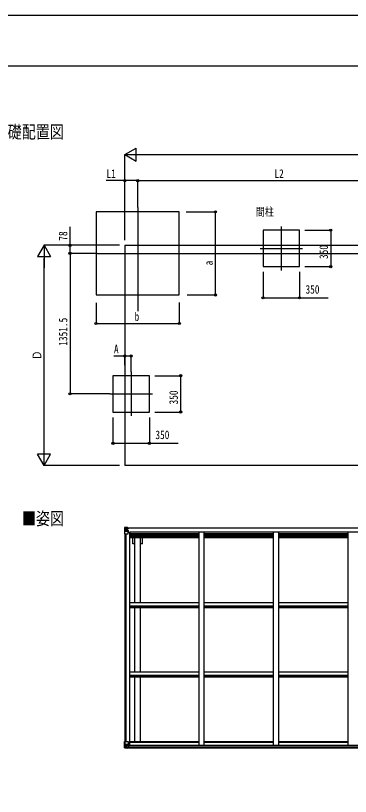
# Model space of a CAD drawing. Units: millimetres, scale not verified. Extents: x -10512 to 10512, y -7425 to 7425.
# Drawn here: x -5746 to -2529, y -87 to 7425 of the extents above; entities that cross this region are included whole.
import ezdxf
from ezdxf.enums import TextEntityAlignment as Align

# ---------------------------------------------------------------- set-up
doc = ezdxf.new("R2010")
doc.units = ezdxf.units.MM
doc.header["$LTSCALE"] = 30
for name, color, linetype in [('0-2_USER1', 3, 'Continuous'), ('0-3_YKK_12', 2, 'Continuous'), ('0-4_YKK_13', 4, 'Continuous'), ('0-5_YKK_A1', 4, 'Continuous'), ('0-6_YKK_D', 6, 'Continuous'), ('0-7_YKK_ZWAK', 7, 'Continuous')]:
    doc.layers.add(name, color=color, linetype=linetype)
doc.styles.add('ＭＳ ゴシック', font='')
doc.styles.get('ＭＳ ゴシック').set_extended_font_data('MS Gothic')

msp = doc.modelspace()

# ---------------------------------------------------------------- linework, layer by layer
at = {"layer": '0-3_YKK_12'}
for p, q in [((-4572.92, 5577.65), (-4572.92, 4582.48)), ((-3192.92, 5396.68), (-3192.92, 4974.05)), ((-3396.65, 5185.37), (-2989.19, 5185.37)), ((-4957.89, 5137.57), (-1638.79, 5137.57)), ((-4635.42, 3997.38), (-4635.42, 3574.75)), ((-4839.15, 3786.07), (-4431.69, 3786.07))]:
    msp.add_line(p, q, dxfattribs=at)
at = {"layer": '0-4_YKK_13'}
for p, q in [((-4698.92, 2498.65), (-4698.92, 2498.61)), ((-4697.99, 2499.65), (-4697.99, 2499.65)), ((-4697.99, 2499.61), (-4697.99, 2499.65)), ((-4689.02, 2500.04), (-4696.94, 2499.57)), ((-4696.08, 2498.6), (-4696.08, 2498.53)), ((-4696.08, 2437.94), (-4696.08, 2498.53)), ((-4692.11, 2495.15), (-4694.85, 2498.82)), ((-4691.26, 2491.64), (-4688.92, 2491.7)), ((-4691.26, 2478.17), (-4691.26, 2491.64)), ((-4676.92, 2500.83), (-4688.92, 2500.05)), ((-4688.92, 2491.7), (-4676.92, 2491.7)), ((-4683.44, 2484.5), (-4683.44, 2483.54)), ((-4677.92, 2491.7), (-4676.92, 2491.7)), ((-4670.42, 2501.34), (-4676.92, 2500.94)), ((-4676.92, 2474.85), (-4676.92, 2500.94)), ((-4676.92, 2500.06), (-4670.42, 2500.46)), ((-4675.42, 2495.24), (-4676.92, 2495.24)), ((-4675.42, 2491.7), (-4676.92, 2491.7)), ((-4670.42, 2499.53), (-4675.42, 2499.44)), ((-4674.92, 2494.88), (-4675.42, 2494.88)), ((-4671.42, 2489.95), (-4675.42, 2489.95)), ((-4671.42, 2481.74), (-4675.42, 2481.74)), ((-4675.32, 2493.58), (-4671.42, 2493.58)), ((-4674.93, 2493.78), (-4674.93, 2493.95)), ((-4674.93, 2493.95), (-4674.92, 2493.95)), ((-4674.92, 2495.9), (-4674.92, 2493.95)), ((-4666.92, 2495.9), (-4674.92, 2495.9)), ((-4666.92, 2495.88), (-4674.92, 2495.88)), ((-4664.92, 2494.03), (-4674.92, 2493.95)), ((-4671.42, 2473.84), (-4671.42, 2493.81)), ((-4670.42, 2500.46), (-4670.42, 2501.34)), ((-4670.42, 2499.94), (-4670.42, 2500.46)), ((-4670.42, 2499.94), (-4670.42, 2499.53)), ((-4670.42, 2499.53), (-4670.42, 2498.71)), ((-4665.42, 2499.14), (-4665.42, 2498.71)), ((-4665.12, 2499.14), (-4665.42, 2499.14)), ((-4665.12, 2499.14), (-4663.43, 2498.71)), ((-4664.92, 2495.64), (-4659.92, 2495.64)), ((-4664.92, 2494.03), (-4664.92, 2495.64)), ((-4659.92, 2496.57), (-4659.92, 2495.64)), ((-4659.92, 2495.64), (-4658.92, 2495.64)), ((-4658.92, 2495.64), (-4658.92, 2496.57)), ((-4658.92, 2495.64), (-4658.92, 2494.08)), ((-4658.92, 2493.96), (-4658.92, 2494.08)), ((-4696.08, 2437.94), (-4665.92, 2437.94)), ((-4695.54, 2464.82), (-4691.39, 2476.91)), ((-4695.54, 2464.82), (-4688.92, 2464.61)), ((-4688.92, 2478.14), (-4691.26, 2478.17)), ((-4688.92, 2478.14), (-4676.92, 2478.14)), ((-4688.92, 2478.14), (-4688.92, 2478.14)), ((-4688.92, 2464.61), (-4664.92, 2464.61)), ((-4675.42, 2478.14), (-4676.92, 2478.14)), ((-4676.1, 2474.59), (-4665.75, 2472.93)), ((-4676.1, 2473.95), (-4676.1, 2474.59)), ((-4665.75, 2472.3), (-4676.1, 2473.95)), ((-4665.75, 2472.93), (-4665.75, 2472.3)), ((-4665.47, 2472.86), (-4661.42, 2472.82)), ((-4664.92, 2438.94), (-4664.92, 2472.04)), ((-4660.42, 2460.94), (-4664.92, 2460.94)), ((-4660.42, 2472.81), (-4661.42, 2472.82)), ((-4661.42, 2471.09), (-4660.42, 2471.09)), ((-4660.42, 2456.6), (-4660.42, 2472.81)), ((-4698.92, 441.97), (-4665.92, 441.97)), ((-4698.92, 381.26), (-4698.92, 441.97)), ((-4697.99, 380.3), (-4697.99, 380.25)), ((-4689.02, 379.87), (-4696.94, 380.34)), ((-4696.08, 441.97), (-4696.08, 381.38)), ((-4696.08, 381.31), (-4696.08, 381.38)), ((-4695.54, 415.08), (-4688.92, 415.3)), ((-4695.54, 415.08), (-4691.39, 403)), ((-4692.11, 384.76), (-4694.85, 381.09)), ((-4688.92, 401.77), (-4691.26, 401.74)), ((-4691.26, 401.74), (-4691.26, 388.26)), ((-4691.26, 388.26), (-4688.92, 388.2)), ((-4688.92, 415.3), (-4664.92, 415.3)), ((-4688.92, 401.77), (-4688.92, 401.77)), ((-4676.92, 401.77), (-4688.92, 401.77)), ((-4688.92, 388.21), (-4676.92, 388.21)), ((-4676.92, 379.08), (-4688.92, 379.86)), ((-4684.4, 395.41), (-4684.4, 396.37)), ((-4676.92, 405.75), (-4670.42, 405.75)), ((-4676.92, 405.75), (-4676.92, 378.97)), ((-4665.75, 407.61), (-4676.1, 405.96)), ((-4676.1, 405.96), (-4676.1, 405.75)), ((-4673.4, 405.75), (-4665.75, 406.97)), ((-4670.42, 405.75), (-4661.42, 405.72)), ((-4670.42, 378.57), (-4670.42, 384.51)), ((-4661.42, 383.94), (-4670.42, 383.89)), ((-4665.75, 406.97), (-4665.75, 407.61)), ((-4664.92, 440.97), (-4664.92, 407.87)), ((-4660.42, 404.81), (-4660.42, 384.66))]:
    msp.add_line(p, q, dxfattribs=at)
for points in [[(-4698.92, 2498.61), (-4698.92, 2437.94), (-4696.08, 2437.94)], [(-4697.99, 2499.65), (-4688.92, 2500.21), (-4676.92, 2500.94)], [(-4685.36, 2485.46), (-4686.32, 2485.46), (-4686.32, 2486.42), (-4685.36, 2486.42)], [(-4684.4, 2487.38), (-4684.4, 2488.34), (-4683.44, 2488.34), (-4683.44, 2487.38)], [(-4683.44, 2483.54), (-4684.4, 2483.54), (-4684.4, 2484.5)], [(-4682.48, 2486.42), (-4681.52, 2486.42), (-4681.52, 2485.46), (-4682.48, 2485.46)], [(-4670.42, 2499.94), (-4675.42, 2499.94), (-4675.42, 2474.48)], [(-4659.92, 2493.91), (-4674.92, 2493.78), (-4674.93, 2493.78)], [(-4674.92, 2494.88), (-4666.92, 2494.88), (-4666.92, 2496.57)], [(-4664.92, 2494.03), (-4664.92, 2494.02), (-4658.92, 2494.08)], [(-4661.42, 2472.82), (-4661.42, 2471.09), (-4664.92, 2471.07)], [(-4697.99, 380.25), (-4688.92, 379.7), (-4670.42, 378.57)], [(-4685.36, 393.49), (-4686.32, 393.49), (-4686.32, 394.45), (-4685.36, 394.45)], [(-4684.4, 396.37), (-4683.44, 396.37), (-4683.44, 395.41)], [(-4683.44, 392.53), (-4683.44, 391.57), (-4684.4, 391.57), (-4684.4, 392.53)], [(-4682.48, 394.45), (-4681.52, 394.45), (-4681.52, 393.49), (-4682.48, 393.49)], [(-4660.42, 384.66), (-4660.44, 384.55), (-4670.42, 384.51)]]:
    msp.add_lwpolyline(points, dxfattribs=at)
for centre in [(-4683.92, 2485.94), (-4683.92, 393.97)]:
    msp.add_circle(centre, 5.3, dxfattribs=at)
for centre, radius, start, end in [((-4697.93, 2498.65), 0.999, 93.4424, 179.95083), ((-4697.93, 2498.61), 0.999, 93.4424, 179.95083), ((-4697.92, 2498.66), 1, 93.50017, 180.00079), ((-4696.77, 2512.26), 12.7, 269.24466, 275.10311), ((-4694.8, 2498.65), 1.28, 131.17831, 182.45895), ((-4685.36, 2487.38), 0.96, 270, 0), ((-4685.36, 2484.5), 0.96, 0, 90), ((-4682.48, 2487.38), 0.96, 180, 270), ((-4682.48, 2484.5), 0.96, 90, 180), ((-4674.92, 2496.4), 0.5, 179.99802, 269.99691), ((-4674.92, 2496.38), 0.5, 180.00109, 270.00109), ((-4674.92, 2493.45), 0.5, 90.52895, 180.04464), ((-4674.91, 2493.27), 0.513, 91.88028, 181.04707), ((-4659.79, 2501.6), 7.69, 268.96999, 276.43426), ((-4675.99, 2475.52), 0.937, 182.32209, 263.26766), ((-4675.99, 2474.88), 0.937, 182.32209, 263.26766), ((-4665.92, 2438.94), 1, 270, 0), ((-4665.86, 2472), 0.937, 2.32209, 83.26766), ((-4665.86, 2471.37), 0.937, 2.32209, 83.26766), ((-4697.93, 381.3), 0.999, 180.04917, 266.5576), ((-4697.93, 381.26), 0.999, 180.04917, 266.5576), ((-4697.92, 381.25), 1, 179.99921, 266.49983), ((-4696.77, 367.65), 12.7, 84.89689, 90.75534), ((-4694.8, 381.26), 1.28, 177.54105, 228.82169), ((-4685.36, 395.41), 0.96, 270, 0), ((-4685.36, 392.53), 0.96, 0, 90), ((-4682.48, 395.41), 0.96, 180, 270), ((-4682.48, 392.53), 0.96, 90, 180), ((-4675.99, 405.02), 0.937, 96.73234, 129.06602), ((-4665.92, 440.97), 1, 0, 90), ((-4665.86, 408.54), 0.937, 276.73234, 357.67791), ((-4665.86, 407.91), 0.937, 276.73234, 357.67791)]:
    msp.add_arc(centre, radius, start, end, dxfattribs=at)
for centre, major_axis, ratio, start_param, end_param in [((-4496.99, 2511.97), (201, 12.36), 0.060933, 3.1373463, 3.1378449), ((-4695.99, 2499.73), (2, 0.12), 0.060933, 3.1378449, 4.2119296), ((-4695.79, 2496.64), (-0.02, 3), 0.466854, 5.5234897, 6.1575023), ((-4694.13, 2491.56), (0.03, 5), 0.573921, 4.7320603, 5.5159136), ((-4770.67, 2491.7), (81.75, 0), 0.061163, 0, 0.0007725), ((-4694.81, 2467.17), (0.85, 2.32), 0.403757, 2.3087461, 3.2744049), ((-4692.66, 2478.19), (0, 3), 0.468246, 4.2703918, 4.7058971), ((-4695.99, 380.18), (2, -0.12), 0.060933, 2.0712557, 3.1453404), ((-4496.99, 367.94), (201, -12.36), 0.060933, 3.1453404, 3.145839), ((-4694.81, 412.74), (0.85, -2.32), 0.403757, 3.0087805, 3.9744392), ((-4695.79, 383.27), (-0.02, -3), 0.466854, 0.125683, 0.7596956), ((-4694.13, 388.34), (0.03, -5), 0.573921, 0.7672717, 1.551125), ((-4692.66, 401.71), (0, -3), 0.468246, 1.5772882, 2.0127935), ((-4770.67, 388.21), (81.75, 0), 0.061163, 6.2824128, 6.2831853), ((-4661.42, 404.81), (1, -0.021), 0.906239, 0.0187047, 1.589501), ((-4661.42, 384.65), (1, 0.012), 0.707053, 4.7036637, 6.124411)]:
    msp.add_ellipse(centre, major_axis=major_axis, ratio=ratio, start_param=start_param, end_param=end_param, dxfattribs=at)
at = {"layer": '0-5_YKK_A1'}
for p, q in [((-4696.92, 5215.37), (1071.08, 5215.37)), ((-4696.92, 5215.37), (-4696.92, 3096.99)), ((1071.08, 3096.99), (-4696.92, 3096.99)), ((-4675.42, 2498.71), (-1819.42, 2498.71)), ((-4675.42, 2496.57), (-1819.42, 2496.57)), ((-4696.92, 2437.94), (-4696.92, 441.97)), ((-4687.22, 2437.94), (-4687.22, 441.97)), ((-4664.92, 2456.6), (-4651.92, 2456.6)), ((-4651.92, 2456.6), (-4651.92, 405.95)), ((-4651.92, 2442.91), (-3985.92, 2442.91)), ((-4651.92, 2434.52), (-3985.92, 2434.52)), ((-4651.92, 2426.32), (-3985.92, 2426.32)), ((-4651.92, 2422.39), (-3985.92, 2422.39)), ((-4651.92, 2417.31), (-3985.92, 2417.31)), ((-4651.92, 2404.3), (-3985.92, 2404.3)), ((-4644.42, 2442.91), (-4644.42, 2458.43)), ((-4644.42, 2458.43), (-1845.42, 2458.43)), ((-4618.12, 2342.71), (-4618.12, 2404.3)), ((-4600.42, 1777.65), (-4600.42, 2404.3)), ((-4545.42, 1777.65), (-4545.42, 2404.3)), ((-4527.72, 2342.71), (-4527.72, 2404.3)), ((-3985.92, 2458.41), (-3985.92, 405.95)), ((-3935.92, 2458.41), (-3935.92, 405.95)), ((-3935.92, 2442.91), (-3269.92, 2442.91)), ((-3935.92, 2434.52), (-3269.92, 2434.52)), ((-3935.92, 2426.32), (-3269.92, 2426.32)), ((-3935.92, 2422.39), (-3269.92, 2422.39)), ((-3935.92, 2417.31), (-3269.92, 2417.31)), ((-3935.92, 2404.3), (-3269.92, 2404.3)), ((-3269.92, 2458.41), (-3269.92, 405.95)), ((-3219.92, 2458.41), (-3219.92, 405.95)), ((-3219.92, 2442.91), (-2553.92, 2442.91)), ((-3219.92, 2434.52), (-2553.92, 2434.52)), ((-3219.92, 2426.32), (-2553.92, 2426.32)), ((-3219.92, 2422.39), (-2553.92, 2422.39)), ((-3219.92, 2417.31), (-2553.92, 2417.31)), ((-3219.92, 2404.3), (-2553.92, 2404.3)), ((-2553.92, 2458.41), (-2553.92, 405.95)), ((-4600.42, 2342.71), (-4618.12, 2342.71)), ((-4527.72, 2342.71), (-4545.42, 2342.71)), ((-4651.89, 1777.65), (-3985.92, 1777.65)), ((-4651.89, 1747.91), (-3985.92, 1747.91)), ((-4651.89, 1743.37), (-3985.92, 1743.37)), ((-4651.89, 1730.36), (-3985.92, 1730.36)), ((-4600.42, 1110.66), (-4600.42, 1730.36)), ((-4545.42, 1110.66), (-4545.42, 1730.36)), ((-3935.89, 1777.65), (-3269.92, 1777.65)), ((-3935.89, 1747.91), (-3269.92, 1747.91)), ((-3935.89, 1743.37), (-3269.92, 1743.37)), ((-3935.89, 1730.36), (-3269.92, 1730.36)), ((-3219.89, 1777.65), (-2553.92, 1777.65)), ((-3219.89, 1747.91), (-2553.92, 1747.91)), ((-3219.89, 1743.37), (-2553.92, 1743.37)), ((-3219.89, 1730.36), (-2553.92, 1730.36)), ((-4651.89, 1110.66), (-3985.92, 1110.66)), ((-4651.89, 1080.92), (-3985.92, 1080.92)), ((-4651.89, 1076.37), (-3985.92, 1076.37)), ((-4651.89, 1063.36), (-3985.92, 1063.36)), ((-4600.42, 442.11), (-4600.42, 1063.36)), ((-4545.42, 442.11), (-4545.42, 1063.36)), ((-3935.89, 1110.66), (-3269.92, 1110.66)), ((-3935.89, 1080.92), (-3269.92, 1080.92)), ((-3935.89, 1076.37), (-3269.92, 1076.37)), ((-3935.89, 1063.36), (-3269.92, 1063.36)), ((-3219.89, 1110.66), (-2553.92, 1110.66)), ((-3219.89, 1080.92), (-2553.92, 1080.92)), ((-3219.89, 1076.37), (-2553.92, 1076.37)), ((-3219.89, 1063.36), (-2553.92, 1063.36)), ((-4672.19, 405.95), (-1829.42, 405.95)), ((-4670.42, 380.17), (-1819.42, 380.17)), ((-4660.42, 403.68), (-1829.42, 403.68)), ((-4660.42, 388.07), (-1829.42, 388.07)), ((-4651.92, 442.11), (-3985.92, 442.11)), ((-4651.92, 433.77), (-3985.92, 433.77)), ((-3935.92, 442.11), (-3269.92, 442.11)), ((-3935.92, 433.77), (-3269.92, 433.77)), ((-3219.92, 442.11), (-2553.92, 442.11)), ((-3219.92, 433.77), (-2553.92, 433.77))]:
    msp.add_line(p, q, dxfattribs=at)
for points in [[(-4972.92, 4737.57), (-4172.92, 4737.57), (-4172.92, 5537.57), (-4972.92, 5537.57)], [(-3367.92, 5010.37), (-3017.92, 5010.37), (-3017.92, 5360.37), (-3367.92, 5360.37)], [(-4810.42, 3611.07), (-4460.42, 3611.07), (-4460.42, 3961.07), (-4810.42, 3961.07)]]:
    msp.add_lwpolyline(points, close=True, dxfattribs=at)
at = {"layer": '0-6_YKK_D'}
for p, q in [((-4696.92, 6087.57), (-4588.67, 6150.07)), ((-4696.92, 5265.37), (-4696.92, 6088.57)), ((-4696.92, 6087.57), (-4588.67, 6025.07)), ((-4696.92, 6087.57), (-4480.42, 6087.57)), ((-4588.67, 6025.07), (-4588.67, 6150.07)), ((-4571.92, 6087.57), (946.08, 6087.57)), ((-4696.92, 5265.37), (-4696.92, 5838.57)), ((-4572.92, 5578.65), (-4572.92, 5838.57)), ((-4572.92, 5578.65), (-4572.92, 5838.57)), ((-4572.92, 5837.57), (-1812.92, 5837.57)), ((-4105.77, 5537.57), (-3823.82, 5537.57)), ((-3824.82, 4737.57), (-3824.82, 5537.57)), ((-2966.92, 5360.37), (-2716.92, 5360.37)), ((-2717.92, 5360.37), (-2717.92, 5010.37)), ((-5472.92, 5215.37), (-5535.42, 5107.12)), ((-4746.92, 5215.37), (-5473.92, 5215.37)), ((-5472.92, 5215.37), (-5410.42, 5107.12)), ((-5472.92, 5215.37), (-5472.92, 4998.86)), ((-4746.92, 5215.37), (-5223.92, 5215.37)), ((-5015.37, 5137.57), (-5223.92, 5137.57)), ((-4961.89, 5137.57), (-5223.92, 5137.57)), ((-5222.92, 5137.57), (-5222.92, 3786.07)), ((-5535.42, 5107.12), (-5410.42, 5107.12)), ((-5472.92, 3221.99), (-5472.92, 5090.37)), ((-3367.92, 4959.37), (-3367.92, 4709.37)), ((-3017.92, 4959.37), (-3017.92, 4709.37)), ((-2966.92, 5010.37), (-2716.92, 5010.37)), ((-4097.92, 4737.57), (-3823.82, 4737.57)), ((-4972.92, 4663.37), (-4972.92, 4461.57)), ((-4172.92, 4663.55), (-4172.92, 4461.57)), ((-4972.92, 4462.57), (-4172.92, 4462.57)), ((-4696.92, 4060.8), (-4696.92, 4150.83)), ((-4635.42, 3998.38), (-4635.42, 4150.83)), ((-4409.42, 3961.07), (-4159.42, 3961.07)), ((-4160.42, 3961.07), (-4160.42, 3611.07)), ((-4840.15, 3786.07), (-5223.92, 3786.07)), ((-4409.42, 3611.07), (-4159.42, 3611.07)), ((-4810.42, 3560.07), (-4810.42, 3310.07)), ((-4460.42, 3560.07), (-4460.42, 3310.07)), ((-5472.92, 3096.99), (-5472.92, 3313.49)), ((-5472.92, 3096.99), (-5535.42, 3205.24)), ((-5410.42, 3205.24), (-5535.42, 3205.24)), ((-5472.92, 3096.99), (-5410.42, 3205.24)), ((-4746.92, 3096.99), (-5473.92, 3096.99))]:
    msp.add_line(p, q, dxfattribs=at)
for points in [[(-4572.92, 5837.57), (-4696.92, 5837.57), (-4874.76, 5837.57)], [(-5222.92, 5137.57), (-5222.92, 5215.37), (-5222.92, 5393.2)], [(-3367.92, 4710.37), (-3017.92, 4710.37), (-2741.42, 4710.37)], [(-4635.42, 4149.83), (-4696.92, 4149.83), (-4802.76, 4149.83)], [(-4810.42, 3311.07), (-4460.42, 3311.07), (-4183.92, 3311.07)]]:
    msp.add_lwpolyline(points, dxfattribs=at)
for centre in [(-4696.92, 5837.57), (-4572.92, 5837.57), (-4572.92, 5837.57), (-3824.82, 5537.57), (-2717.92, 5360.37), (-5222.92, 5215.37), (-5222.92, 5137.57), (-5222.92, 5137.57), (-2717.92, 5010.37), (-3824.82, 4737.57), (-3367.92, 4710.37), (-3017.92, 4710.37), (-4972.92, 4462.57), (-4172.92, 4462.57), (-4696.92, 4149.83), (-4635.42, 4149.83), (-4160.42, 3961.07), (-5222.92, 3786.07), (-4160.42, 3611.07), (-4810.42, 3311.07), (-4460.42, 3311.07)]:
    msp.add_circle(centre, 10.62, dxfattribs=at)
at = {"layer": '0-7_YKK_ZWAK'}
msp.add_line((9737.55, 6937.5), (-9762.45, 6937.5), dxfattribs=at)
msp.add_lwpolyline([(-10512.5, -7425), (10512.5, -7425), (10512.5, 7425), (-10512.5, 7425)], close=True, dxfattribs=at)

# ---------------------------------------------------------------- texts
at = {"layer": '0-2_USER1', "style": 'ＭＳ ゴシック', "width": 0.8}
for s, height, p in [('■基礎配置図', 123.7, (-6092.36, 6207.53)), ('間柱', 77.32, (-3437.01, 5475.81)), ('■姿図', 123.7, (-5686.14, 2487.61))]:
    msp.add_text(s, height=height, dxfattribs=at).set_placement(p, align=Align.BOTTOM_LEFT)
at = {"layer": '0-6_YKK_D', "style": 'ＭＳ ゴシック', "width": 0.8}
for s, p in [('L1', (-4873.09, 5839.24)), ('L2', (-3258.92, 5839.24)), ('350', (-2960.42, 4725.37)), ('b', (-4602.92, 4463.9)), ('A', (-4801.09, 4151.49)), ('350', (-4402.92, 3326.07))]:
    msp.add_text(s, height=82.48, dxfattribs=at).set_placement(p, align=Align.BOTTOM_LEFT)
for s, p in [('78', (-5224.59, 5259.54)), ('350', (-2719.59, 5083.37)), ('a', (-3826.48, 5022.05)), ('1351.5', (-5224.59, 4248.82)), ('Ｄ', (-5473.92, 4111.18)), ('350', (-4162.09, 3684.07))]:
    msp.add_text(s, height=82.48, rotation=90, dxfattribs=at).set_placement(p, align=Align.BOTTOM_LEFT)

doc.saveas('drawing.dxf')
